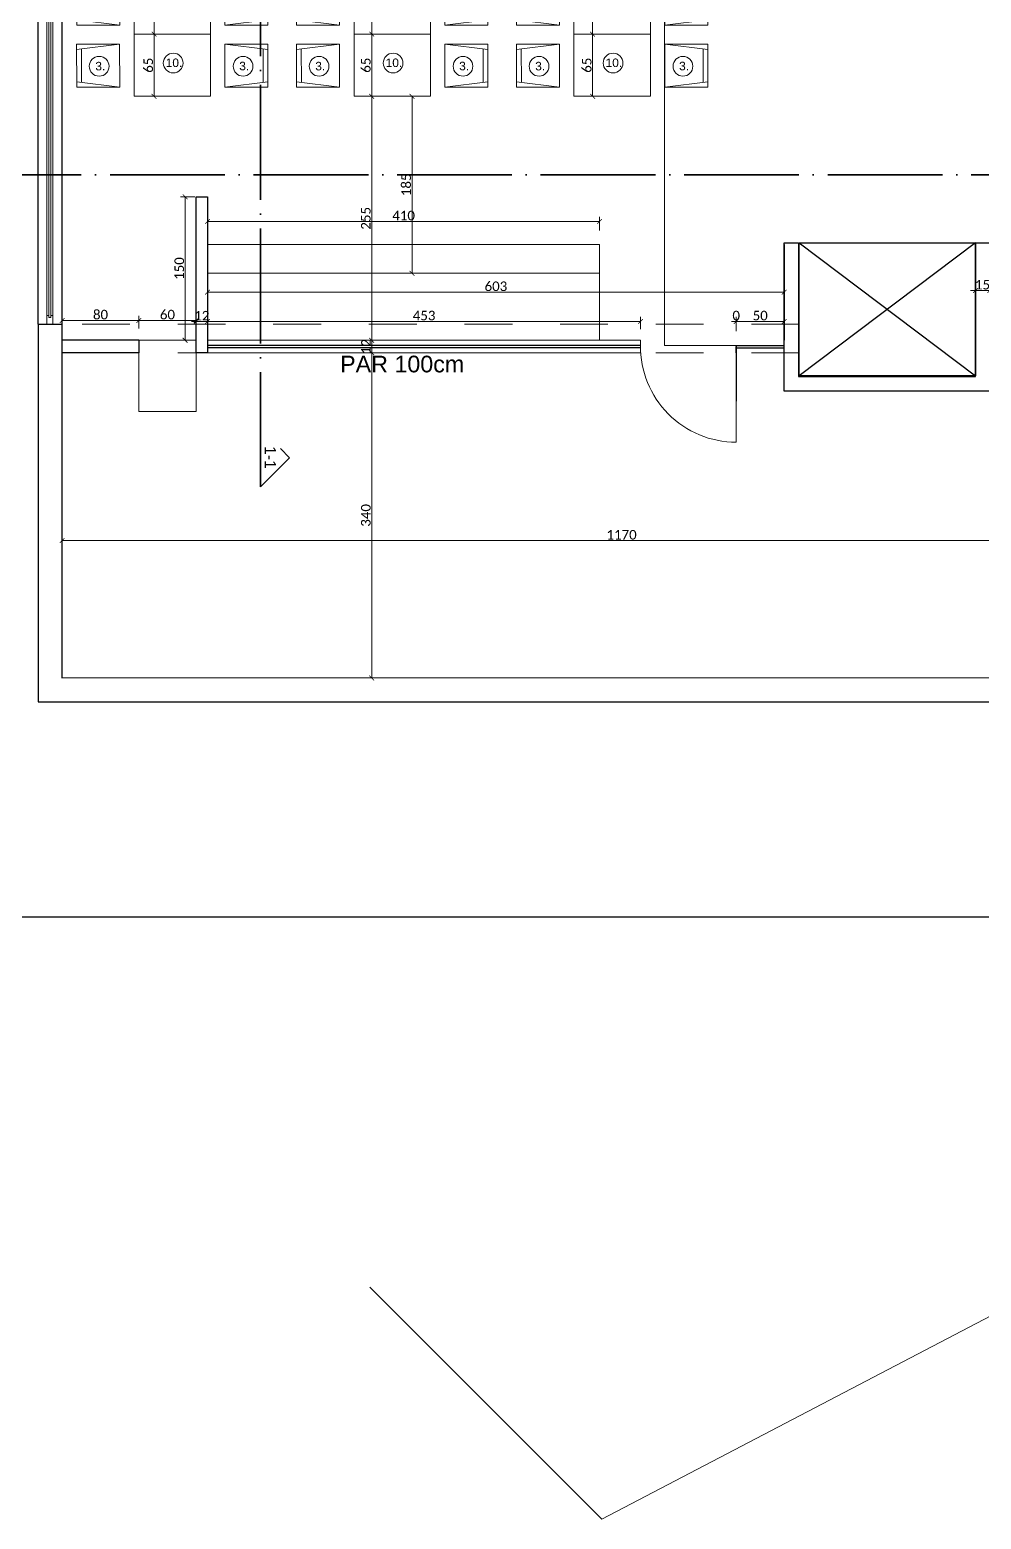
# Model space of a CAD drawing. Header units: centimetres. Extents: x -26724 to 60145, y -23645 to 6771.
# Drawn here: x -20024 to -19029, y -4154 to -2598 of the extents above; entities that cross this region are included whole.
import ezdxf

# ---------------------------------------------------------------- set-up
doc = ezdxf.new("R2010")
doc.units = ezdxf.units.CM
doc.linetypes.add('ACAD_ISO04W100', pattern=[30, 24, -3, 0, -3])
doc.linetypes.add('DALEKOVOD_VN', pattern=[5, 2.5, -2.5])
for name, color, linetype, lineweight in [('2.IZGLED', 7, 'Continuous', 13), ('4.KOTE', 88, 'Continuous', 15), ('namestaj', 8, 'Continuous', 9), ('namjestaj', 150, 'Continuous', 5), ('prozori', 140, 'Continuous', 13), ('zid', 7, 'Continuous', 40)]:
    doc.layers.add(name, color=color, linetype=linetype, lineweight=lineweight)
doc.layers.add('3.IZGLED 2', color=7, linetype='Continuous', lineweight=9, true_color=0x4a4a4a)
doc.layers.add('IZGLED 2', color=253, linetype='Continuous', lineweight=9, true_color=0x828282)
doc.layers.add('pozicije', color=7, linetype='Continuous')
doc.styles.add('0.15', font='arial.ttf', dxfattribs={"height": 0.15})
doc.styles.get("Standard").update_dxf_attribs({"font": 'calibri.ttf'})
doc.dimstyles.new('ja 1 50', dxfattribs={"dimtxt": 10, "dimasz": 5, "dimexe": 5, "dimexo": 5, "dimgap": 1, "dimtad": 1, "dimdec": 0, "dimtxsty": 'Standard', "dimblk": 'ARCHTICK', "dimcen": 2.5, "dimclrd": 256, "dimclrt": 7, "dimadec": 0, "dimazin": 0, "dimtfac": 1, "dimtdec": 0, "dimtix": 1, "dimtmove": 1, "dimatfit": 3, "dimldrblk": 'ARCHTICK', "dimfxl": 10, "dimfxlon": 1, "dimlwd": 0, "dimlwe": 9, "dimarcsym": 0})

# ---------------------------------------------------------------- blocks, each defined once
blk = doc.blocks.new('hzzzzzzz')
at = {"layer": 'namjestaj', "transparency": 33554687}
for p, q in [((620.5, 1677.1, 13.5), (626.1, 1722.1, 13.5)), ((620.5, 1722.1, 13.5), (620.5, 1677.1, 13.5)), ((665.5, 1722.1, 13.5), (620.5, 1722.1, 13.5)), ((620.5, 1722.1, 13.5), (620.5, 1722.1, 13.5)), ((660.5, 1717.1, 13.5), (625.5, 1717.1, 13.5)), ((659.9, 1722.1, 13.5), (665.5, 1677.1, 13.5)), ((665.5, 1677.1, 13.5), (665.5, 1722.1, 13.5)), ((620.5, 1677.1, 13.5), (665.5, 1677.1, 13.5)), ((609.9, 1582.1, 13.5), (609.9, 1662.1, 13.5)), ((609.9, 1662.1, 13.5), (674.9, 1662.1, 13.5)), ((674.9, 1662.1, 13.5), (674.9, 1582.1, 13.5)), ((674.9, 1582.1, 13.5), (609.9, 1582.1, 13.5)), ((609.9, 1582.1, 13.5), (609.9, 1582.1, 13.5)), ((620.5, 1567, 13.5), (665.5, 1567.1, 13.5)), ((620.5, 1567, 13.5), (626.1, 1522, 13.5)), ((620.5, 1522, 13.5), (620.5, 1567, 13.5)), ((659.9, 1522.1, 13.5), (665.5, 1567.1, 13.5)), ((665.5, 1567.1, 13.5), (665.5, 1522.1, 13.5)), ((660.5, 1527.1, 13.5), (625.5, 1527, 13.5)), ((665.5, 1522.1, 13.5), (620.5, 1522, 13.5)), ((620.5, 1522, 13.5), (620.5, 1522, 13.5))]:
    blk.add_line(p, q, dxfattribs=at)
blk = doc.blocks.new('_ArchTick')
at = {"color": 0, "linetype": 'ByBlock', "const_width": 0.15}
blk.add_lwpolyline([(-0.5, -0.5), (0.5, 0.5)], dxfattribs=at)
blk = doc.blocks.new('*D2570')
at = {"layer": '4.KOTE', "color": 0, "lineweight": 9, "transparency": 16777216}
for p, q in [((-19621.5, -2667.3), (-19629.2, -2667.3)), ((-19616.1, -2852.3), (-19629.2, -2852.3))]:
    blk.add_line(p, q, dxfattribs=at)
at = {"layer": '4.KOTE', "lineweight": 0, "transparency": 16777216}
blk.add_line((-19624.2, -2667.3), (-19624.2, -2852.3), dxfattribs=at)
at = {"layer": 'Defpoints', "color": 0, "transparency": 16777216}
for p in [(-19605, -2667.3, 40.5), (-19624.2, -2852.3), (-19605, -2852.3, 13.5)]:
    blk.add_point(p, dxfattribs=at)
at = {"layer": '4.KOTE', "lineweight": 0, "transparency": 16777216, "xscale": 5, "yscale": 5, "zscale": 5}
for p, rotation in [((-19624.2, -2667.3), 90), ((-19624.2, -2852.3), 270)]:
    blk.add_blockref('_ArchTick', p, dxfattribs=dict(at, rotation=rotation))
at = {"layer": '4.KOTE', "color": 7, "transparency": 16777216, "insert": (-19630.3, -2759.8), "char_height": 10, "attachment_point": 5, "rotation": 90}
blk.add_mtext('185', dxfattribs=at)
blk = doc.blocks.new('*D2571')
at = {"layer": '4.KOTE', "color": 0, "lineweight": 9, "transparency": 16777216}
for p, q in [((-19838, -2807.8), (-19838, -2793.1)), ((-19428, -2807.5), (-19428, -2793.1))]:
    blk.add_line(p, q, dxfattribs=at)
at = {"layer": '4.KOTE', "lineweight": 0, "transparency": 16777216}
blk.add_line((-19428, -2798.1), (-19838, -2798.1), dxfattribs=at)
at = {"layer": 'Defpoints', "color": 0, "transparency": 16777216}
for p in [(-19838, -2798.1), (-19428, -2837.3, 13.5), (-19838, -2853.8, 13.5)]:
    blk.add_point(p, dxfattribs=at)
at = {"layer": '4.KOTE', "lineweight": 0, "transparency": 16777216, "xscale": 5, "yscale": 5, "zscale": 5, "rotation": 180}
blk.add_blockref('_ArchTick', (-19838, -2798.1), dxfattribs=at)
at = {"layer": '4.KOTE', "lineweight": 0, "transparency": 16777216, "xscale": 5, "yscale": 5, "zscale": 5}
blk.add_blockref('_ArchTick', (-19428, -2798.1), dxfattribs=at)
at = {"layer": '4.KOTE', "color": 7, "transparency": 16777216, "insert": (-19633, -2792), "char_height": 10, "attachment_point": 5}
blk.add_mtext('410', dxfattribs=at)
blk = doc.blocks.new('*D2655')
at = {"layer": '4.KOTE', "color": 0, "lineweight": 9, "transparency": 16777216}
for p, q in [((-19838, -2881.6), (-19838, -2867)), ((-19235.1, -2881.6), (-19235.1, -2867))]:
    blk.add_line(p, q, dxfattribs=at)
at = {"layer": '4.KOTE', "lineweight": 0, "transparency": 16777216}
blk.add_line((-19838, -2872), (-19235.1, -2872), dxfattribs=at)
at = {"layer": 'Defpoints', "color": 0, "transparency": 16777216}
for p in [(-19235.1, -2872), (-19838, -2922.3, 13.5), (-19235.1, -2922.3, 13.5)]:
    blk.add_point(p, dxfattribs=at)
at = {"layer": '4.KOTE', "lineweight": 0, "transparency": 16777216, "xscale": 5, "yscale": 5, "zscale": 5, "rotation": 180}
blk.add_blockref('_ArchTick', (-19838, -2872), dxfattribs=at)
at = {"layer": '4.KOTE', "lineweight": 0, "transparency": 16777216, "xscale": 5, "yscale": 5, "zscale": 5}
blk.add_blockref('_ArchTick', (-19235.1, -2872), dxfattribs=at)
at = {"layer": '4.KOTE', "color": 7, "transparency": 16777216, "insert": (-19536.5, -2865.9), "char_height": 10, "attachment_point": 5}
blk.add_mtext('603', dxfattribs=at)
blk = doc.blocks.new('*D2656')
at = {"layer": '4.KOTE', "color": 0, "lineweight": 9, "transparency": 16777216}
for p, q in [((-19990, -2909.9), (-19990, -2896.6)), ((-19910, -2909.9), (-19910, -2896.6))]:
    blk.add_line(p, q, dxfattribs=at)
at = {"layer": '4.KOTE', "lineweight": 0, "transparency": 16777216}
blk.add_line((-19990, -2901.6), (-19910, -2901.6), dxfattribs=at)
at = {"layer": 'Defpoints', "color": 0, "transparency": 16777216}
for p in [(-19910, -2901.6), (-19990, -2922.3, 13.5), (-19910, -2922.3, 13.5)]:
    blk.add_point(p, dxfattribs=at)
at = {"layer": '4.KOTE', "lineweight": 0, "transparency": 16777216, "xscale": 5, "yscale": 5, "zscale": 5, "rotation": 180}
blk.add_blockref('_ArchTick', (-19990, -2901.6), dxfattribs=at)
at = {"layer": '4.KOTE', "lineweight": 0, "transparency": 16777216, "xscale": 5, "yscale": 5, "zscale": 5}
blk.add_blockref('_ArchTick', (-19910, -2901.6), dxfattribs=at)
at = {"layer": '4.KOTE', "color": 7, "transparency": 16777216, "insert": (-19950, -2895.5), "char_height": 10, "attachment_point": 5}
blk.add_mtext('80', dxfattribs=at)
blk = doc.blocks.new('*D2657')
at = {"layer": '4.KOTE', "color": 0, "lineweight": 9, "transparency": 16777216}
for p, q in [((-19910, -2909.9), (-19910, -2896.6)), ((-19850, -2909.9), (-19850, -2896.6))]:
    blk.add_line(p, q, dxfattribs=at)
at = {"layer": '4.KOTE', "lineweight": 0, "transparency": 16777216}
blk.add_line((-19910, -2901.6), (-19850, -2901.6), dxfattribs=at)
at = {"layer": 'Defpoints', "color": 0, "transparency": 16777216}
for p in [(-19850, -2901.6), (-19910, -2922.3, 13.5), (-19850, -2922.3, 13.5)]:
    blk.add_point(p, dxfattribs=at)
at = {"layer": '4.KOTE', "lineweight": 0, "transparency": 16777216, "xscale": 5, "yscale": 5, "zscale": 5, "rotation": 180}
blk.add_blockref('_ArchTick', (-19910, -2901.6), dxfattribs=at)
at = {"layer": '4.KOTE', "lineweight": 0, "transparency": 16777216, "xscale": 5, "yscale": 5, "zscale": 5}
blk.add_blockref('_ArchTick', (-19850, -2901.6), dxfattribs=at)
at = {"layer": '4.KOTE', "color": 7, "transparency": 16777216, "insert": (-19880, -2895.5), "char_height": 10, "attachment_point": 5}
blk.add_mtext('60', dxfattribs=at)
blk = doc.blocks.new('*D2658')
at = {"layer": '4.KOTE', "lineweight": 0, "transparency": 16777216}
for p, q in [((-19850, -2902.6), (-19855, -2902.6)), ((-19850, -2902.6), (-19838, -2902.6)), ((-19838, -2902.6), (-19833, -2902.6))]:
    blk.add_line(p, q, dxfattribs=at)
at = {"layer": '4.KOTE', "color": 0, "lineweight": 9, "transparency": 16777216}
for p, q in [((-19850, -2910.8), (-19850, -2897.6)), ((-19838, -2904.3), (-19838, -2907.6))]:
    blk.add_line(p, q, dxfattribs=at)
at = {"layer": 'Defpoints', "color": 0, "transparency": 16777216}
for p in [(-19838, -2902.6, 13.5), (-19838, -2902.6), (-19850, -2922.3, 13.5)]:
    blk.add_point(p, dxfattribs=at)
at = {"layer": '4.KOTE', "lineweight": 0, "transparency": 16777216, "xscale": 5, "yscale": 5, "zscale": 5}
blk.add_blockref('_ArchTick', (-19850, -2902.6), dxfattribs=at)
at = {"layer": '4.KOTE', "lineweight": 0, "transparency": 16777216, "xscale": 5, "yscale": 5, "zscale": 5, "rotation": 180}
blk.add_blockref('_ArchTick', (-19838, -2902.6), dxfattribs=at)
at = {"layer": '4.KOTE', "color": 7, "transparency": 16777216, "insert": (-19844, -2896.6), "char_height": 10, "attachment_point": 5}
blk.add_mtext('12', dxfattribs=at)
blk = doc.blocks.new('*D2659')
at = {"layer": '4.KOTE', "color": 0, "lineweight": 9, "transparency": 16777216}
for p, q in [((-19851.5, -2772.3), (-19866.5, -2772.3)), ((-19854.9, -2922.3), (-19866.5, -2922.3))]:
    blk.add_line(p, q, dxfattribs=at)
at = {"layer": '4.KOTE', "lineweight": 0, "transparency": 16777216}
blk.add_line((-19861.5, -2772.3), (-19861.5, -2922.3), dxfattribs=at)
at = {"layer": 'Defpoints', "color": 0, "transparency": 16777216}
for p in [(0, -2772.3, 13.5), (-19861.5, -2922.3), (-19850, -2922.3, 13.5)]:
    blk.add_point(p, dxfattribs=at)
at = {"layer": '4.KOTE', "lineweight": 0, "transparency": 16777216, "xscale": 5, "yscale": 5, "zscale": 5}
for p, rotation in [((-19861.5, -2772.3), 90), ((-19861.5, -2922.3), 270)]:
    blk.add_blockref('_ArchTick', p, dxfattribs=dict(at, rotation=rotation))
at = {"layer": '4.KOTE', "color": 7, "transparency": 16777216, "insert": (-19867.6, -2847.3), "char_height": 10, "attachment_point": 5, "rotation": 90}
blk.add_mtext('150', dxfattribs=at)
blk = doc.blocks.new('*D2660')
at = {"layer": '4.KOTE', "lineweight": 0, "transparency": 16777216}
blk.add_line((-19666.4, -2667.3), (-19666.4, -2922.3), dxfattribs=at)
at = {"layer": '4.KOTE', "color": 0, "lineweight": 9, "transparency": 16777216}
for p, q in [((-19665.2, -2667.3), (-19661.4, -2667.3)), ((-19668.9, -2922.3), (-19661.4, -2922.3))]:
    blk.add_line(p, q, dxfattribs=at)
at = {"layer": 'Defpoints', "color": 0, "transparency": 16777216}
for p in [(-19672, -2667.3, 40.5), (-19672, -2922.3, 13.5), (-19666.4, -2922.3)]:
    blk.add_point(p, dxfattribs=at)
at = {"layer": '4.KOTE', "lineweight": 0, "transparency": 16777216, "xscale": 5, "yscale": 5, "zscale": 5}
for p, rotation in [((-19666.4, -2667.3), 90), ((-19666.4, -2922.3), 270)]:
    blk.add_blockref('_ArchTick', p, dxfattribs=dict(at, rotation=rotation))
at = {"layer": '4.KOTE', "color": 7, "transparency": 16777216, "insert": (-19672.5, -2794.8), "char_height": 10, "attachment_point": 5, "rotation": 90}
blk.add_mtext('255', dxfattribs=at)
blk = doc.blocks.new('*D2661')
at = {"layer": '4.KOTE', "color": 0, "lineweight": 9, "transparency": 16777216}
for p, q in [((-19658.5, -2537.3), (-19671.4, -2537.3)), ((-19658.5, -2602.3), (-19671.4, -2602.3))]:
    blk.add_line(p, q, dxfattribs=at)
at = {"layer": '4.KOTE', "lineweight": 0, "transparency": 16777216}
blk.add_line((-19666.4, -2537.3), (-19666.4, -2602.3), dxfattribs=at)
at = {"layer": 'Defpoints', "color": 0, "transparency": 16777216}
for p in [(-19605, -2537.3, 40.5), (-19666.4, -2602.3), (-19605, -2602.3, 40.5)]:
    blk.add_point(p, dxfattribs=at)
at = {"layer": '4.KOTE', "lineweight": 0, "transparency": 16777216, "xscale": 5, "yscale": 5, "zscale": 5}
for p, rotation in [((-19666.4, -2537.3), 90), ((-19666.4, -2602.3), 270)]:
    blk.add_blockref('_ArchTick', p, dxfattribs=dict(at, rotation=rotation))
at = {"layer": '4.KOTE', "color": 7, "transparency": 16777216, "insert": (-19672.5, -2569.8), "char_height": 10, "attachment_point": 5, "rotation": 90}
blk.add_mtext('65', dxfattribs=at)
blk = doc.blocks.new('*D2662')
at = {"layer": '4.KOTE', "color": 0, "lineweight": 9, "transparency": 16777216}
for p, q in [((-19656.4, -2602.3), (-19671.4, -2602.3)), ((-19666.4, -2667.3), (-19671.4, -2667.3))]:
    blk.add_line(p, q, dxfattribs=at)
at = {"layer": '4.KOTE', "lineweight": 0, "transparency": 16777216}
blk.add_line((-19666.4, -2602.3), (-19666.4, -2667.3), dxfattribs=at)
at = {"layer": 'Defpoints', "color": 0, "transparency": 16777216}
for p in [(0, -2602.3, 40.5), (-19666.4, -2667.3), (-19666.4, -2667.3)]:
    blk.add_point(p, dxfattribs=at)
at = {"layer": '4.KOTE', "lineweight": 0, "transparency": 16777216, "xscale": 5, "yscale": 5, "zscale": 5}
for p, rotation in [((-19666.4, -2602.3), 90), ((-19666.4, -2667.3), 270)]:
    blk.add_blockref('_ArchTick', p, dxfattribs=dict(at, rotation=rotation))
at = {"layer": '4.KOTE', "color": 7, "transparency": 16777216, "insert": (-19672.5, -2634.8), "char_height": 10, "attachment_point": 5, "rotation": 90}
blk.add_mtext('65', dxfattribs=at)
blk = doc.blocks.new('*D2409')
at = {"layer": '4.KOTE', "color": 0, "lineweight": 9, "transparency": 16777216}
for p, q in [((-19427.6, -2537.3), (-19440.4, -2537.3)), ((-19427.6, -2602.3), (-19440.4, -2602.3))]:
    blk.add_line(p, q, dxfattribs=at)
at = {"layer": '4.KOTE', "lineweight": 0, "transparency": 16777216}
blk.add_line((-19435.4, -2537.3), (-19435.4, -2602.3), dxfattribs=at)
at = {"layer": 'Defpoints', "color": 0, "transparency": 16777216}
for p in [(-19374, -2537.3, 40.5), (-19435.4, -2602.3), (-19374, -2602.3, 40.5)]:
    blk.add_point(p, dxfattribs=at)
at = {"layer": '4.KOTE', "lineweight": 0, "transparency": 16777216, "xscale": 5, "yscale": 5, "zscale": 5}
for p, rotation in [((-19435.4, -2537.3), 90), ((-19435.4, -2602.3), 270)]:
    blk.add_blockref('_ArchTick', p, dxfattribs=dict(at, rotation=rotation))
at = {"layer": '4.KOTE', "color": 7, "transparency": 16777216, "insert": (-19441.5, -2569.8), "char_height": 10, "attachment_point": 5, "rotation": 90}
blk.add_mtext('65', dxfattribs=at)
blk = doc.blocks.new('*D2410')
at = {"layer": '4.KOTE', "color": 0, "lineweight": 9, "transparency": 16777216}
for p, q in [((-19427.6, -2602.3), (-19440.4, -2602.3)), ((-19435.4, -2667.3), (-19440.4, -2667.3))]:
    blk.add_line(p, q, dxfattribs=at)
at = {"layer": '4.KOTE', "lineweight": 0, "transparency": 16777216}
blk.add_line((-19435.4, -2602.3), (-19435.4, -2667.3), dxfattribs=at)
at = {"layer": 'Defpoints', "color": 0, "transparency": 16777216}
for p in [(-19374, -2602.3, 40.5), (-19435.4, -2667.3), (-19435.4, -2667.3)]:
    blk.add_point(p, dxfattribs=at)
at = {"layer": '4.KOTE', "lineweight": 0, "transparency": 16777216, "xscale": 5, "yscale": 5, "zscale": 5}
for p, rotation in [((-19435.4, -2602.3), 90), ((-19435.4, -2667.3), 270)]:
    blk.add_blockref('_ArchTick', p, dxfattribs=dict(at, rotation=rotation))
at = {"layer": '4.KOTE', "color": 7, "transparency": 16777216, "insert": (-19441.5, -2634.8), "char_height": 10, "attachment_point": 5, "rotation": 90}
blk.add_mtext('65', dxfattribs=at)
blk = doc.blocks.new('*D2411')
at = {"layer": '4.KOTE', "color": 0, "lineweight": 9, "transparency": 16777216}
for p, q in [((-19886.2, -2537.3), (-19899, -2537.3)), ((-19886.2, -2602.3), (-19899, -2602.3))]:
    blk.add_line(p, q, dxfattribs=at)
at = {"layer": '4.KOTE', "lineweight": 0, "transparency": 16777216}
blk.add_line((-19894, -2537.3), (-19894, -2602.3), dxfattribs=at)
at = {"layer": 'Defpoints', "color": 0, "transparency": 16777216}
for p in [(-19832.6, -2537.3, 40.5), (-19894, -2602.3), (-19832.6, -2602.3, 40.5)]:
    blk.add_point(p, dxfattribs=at)
at = {"layer": '4.KOTE', "lineweight": 0, "transparency": 16777216, "xscale": 5, "yscale": 5, "zscale": 5}
for p, rotation in [((-19894, -2537.3), 90), ((-19894, -2602.3), 270)]:
    blk.add_blockref('_ArchTick', p, dxfattribs=dict(at, rotation=rotation))
at = {"layer": '4.KOTE', "color": 7, "transparency": 16777216, "insert": (-19900.1, -2569.8), "char_height": 10, "attachment_point": 5, "rotation": 90}
blk.add_mtext('65', dxfattribs=at)
blk = doc.blocks.new('*D2412')
at = {"layer": '4.KOTE', "color": 0, "lineweight": 9, "transparency": 16777216}
for p, q in [((-19886.2, -2602.3), (-19899, -2602.3)), ((-19894, -2667.3), (-19899, -2667.3))]:
    blk.add_line(p, q, dxfattribs=at)
at = {"layer": '4.KOTE', "lineweight": 0, "transparency": 16777216}
blk.add_line((-19894, -2602.3), (-19894, -2667.3), dxfattribs=at)
at = {"layer": 'Defpoints', "color": 0, "transparency": 16777216}
for p in [(-19832.6, -2602.3, 40.5), (-19894, -2667.3), (-19894, -2667.3)]:
    blk.add_point(p, dxfattribs=at)
at = {"layer": '4.KOTE', "lineweight": 0, "transparency": 16777216, "xscale": 5, "yscale": 5, "zscale": 5}
for p, rotation in [((-19894, -2602.3), 90), ((-19894, -2667.3), 270)]:
    blk.add_blockref('_ArchTick', p, dxfattribs=dict(at, rotation=rotation))
at = {"layer": '4.KOTE', "color": 7, "transparency": 16777216, "insert": (-19900.1, -2634.8), "char_height": 10, "attachment_point": 5, "rotation": 90}
blk.add_mtext('65', dxfattribs=at)
blk = doc.blocks.new('*D2663')
at = {"layer": '4.KOTE', "color": 0, "lineweight": 9, "transparency": 16777216}
for p, q in [((-19676.3, -2922.3), (-19661.4, -2922.3)), ((-19676.3, -2935.3), (-19661.4, -2935.3))]:
    blk.add_line(p, q, dxfattribs=at)
at = {"layer": '4.KOTE', "lineweight": 0, "transparency": 16777216}
for p, q in [((-19666.4, -2922.3), (-19666.4, -2917.3)), ((-19666.4, -2922.3), (-19666.4, -2935.3)), ((-19666.4, -2935.3), (-19666.4, -2940.3))]:
    blk.add_line(p, q, dxfattribs=at)
at = {"layer": 'Defpoints', "color": 0, "transparency": 16777216}
for p in [(-19838, -2922.3, 13.5), (-19838, -2935.3, 13.5), (-19666.4, -2935.3)]:
    blk.add_point(p, dxfattribs=at)
at = {"layer": '4.KOTE', "lineweight": 0, "transparency": 16777216, "xscale": 5, "yscale": 5, "zscale": 5}
for p, rotation in [((-19666.4, -2922.3), 270), ((-19666.4, -2935.3), 90)]:
    blk.add_blockref('_ArchTick', p, dxfattribs=dict(at, rotation=rotation))
at = {"layer": '4.KOTE', "color": 7, "transparency": 16777216, "insert": (-19672.4, -2928.8), "char_height": 10, "attachment_point": 5, "rotation": 90}
blk.add_mtext('12', dxfattribs=at)
blk = doc.blocks.new('*D2664')
at = {"layer": '4.KOTE', "color": 0, "lineweight": 9, "transparency": 16777216}
for p, q in [((-19676.3, -2935.3), (-19661.4, -2935.3)), ((-19659.2, -3275.2), (-19671.4, -3275.2))]:
    blk.add_line(p, q, dxfattribs=at)
at = {"layer": '4.KOTE', "lineweight": 0, "transparency": 16777216}
blk.add_line((-19666.4, -2935.3), (-19666.4, -3275.2), dxfattribs=at)
at = {"layer": 'Defpoints', "color": 0, "transparency": 16777216}
for p in [(-19838, -2935.3, 13.5), (-19666.4, -3275.2), (-19652.8, -3275.2, 13.5)]:
    blk.add_point(p, dxfattribs=at)
at = {"layer": '4.KOTE', "lineweight": 0, "transparency": 16777216, "xscale": 5, "yscale": 5, "zscale": 5}
for p, rotation in [((-19666.4, -2935.3), 90), ((-19666.4, -3275.2), 270)]:
    blk.add_blockref('_ArchTick', p, dxfattribs=dict(at, rotation=rotation))
at = {"layer": '4.KOTE', "color": 7, "transparency": 16777216, "insert": (-19672.5, -3105.3), "char_height": 10, "attachment_point": 5, "rotation": 90}
blk.add_mtext('340', dxfattribs=at)
blk = doc.blocks.new('*D2665')
at = {"layer": '4.KOTE', "color": 0, "lineweight": 9, "transparency": 16777216}
for p, q in [((-19990.1, -3141.6), (-19990.1, -3126.7)), ((-18820.1, -3141.6), (-18820.1, -3126.7))]:
    blk.add_line(p, q, dxfattribs=at)
at = {"layer": '4.KOTE', "lineweight": 0, "transparency": 16777216}
blk.add_line((-19990.1, -3131.7), (-18820.1, -3131.7), dxfattribs=at)
at = {"layer": 'Defpoints', "color": 0, "transparency": 16777216}
for p in [(-18820.1, -3131.7), (-19990.1, -3275.2, 13.5), (-18820.1, -3275.2, 13.5)]:
    blk.add_point(p, dxfattribs=at)
at = {"layer": '4.KOTE', "lineweight": 0, "transparency": 16777216, "xscale": 5, "yscale": 5, "zscale": 5, "rotation": 180}
blk.add_blockref('_ArchTick', (-19990.1, -3131.7), dxfattribs=at)
at = {"layer": '4.KOTE', "lineweight": 0, "transparency": 16777216, "xscale": 5, "yscale": 5, "zscale": 5}
blk.add_blockref('_ArchTick', (-18820.1, -3131.7), dxfattribs=at)
at = {"layer": '4.KOTE', "color": 7, "transparency": 16777216, "insert": (-19405.1, -3125.6), "char_height": 10, "attachment_point": 5}
blk.add_mtext('1170', dxfattribs=at)
blk = doc.blocks.new('*D2677')
at = {"layer": '4.KOTE', "color": 0, "lineweight": 9, "transparency": 16777216}
for p, q in [((-19035.1, -2860.3), (-19035.1, -2875.3)), ((-19020.1, -2861.2), (-19020.1, -2875.3))]:
    blk.add_line(p, q, dxfattribs=at)
at = {"layer": '4.KOTE', "lineweight": 0, "transparency": 16777216}
for p, q in [((-19035.1, -2870.3), (-19040.1, -2870.3)), ((-19035.1, -2870.3), (-19020.1, -2870.3)), ((-19020.1, -2870.3), (-19015.1, -2870.3))]:
    blk.add_line(p, q, dxfattribs=at)
at = {"layer": 'Defpoints', "color": 0, "transparency": 16777216}
for p in [(-19035.1, -2839.7), (-19020.1, -2839.7, 13.5), (-19020.1, -2870.3)]:
    blk.add_point(p, dxfattribs=at)
at = {"layer": '4.KOTE', "lineweight": 0, "transparency": 16777216, "xscale": 5, "yscale": 5, "zscale": 5}
blk.add_blockref('_ArchTick', (-19035.1, -2870.3), dxfattribs=at)
at = {"layer": '4.KOTE', "lineweight": 0, "transparency": 16777216, "xscale": 5, "yscale": 5, "zscale": 5, "rotation": 180}
blk.add_blockref('_ArchTick', (-19020.1, -2870.3), dxfattribs=at)
at = {"layer": '4.KOTE', "color": 7, "transparency": 16777216, "insert": (-19027.6, -2864.2), "char_height": 10, "attachment_point": 5}
blk.add_mtext('15', dxfattribs=at)
blk = doc.blocks.new('*D2689')
at = {"layer": '4.KOTE', "color": 0, "lineweight": 9, "transparency": 16777216}
for p, q in [((-19838, -2906.5), (-19838, -2897.6)), ((-19385.2, -2910.8), (-19385.2, -2897.6))]:
    blk.add_line(p, q, dxfattribs=at)
at = {"layer": '4.KOTE', "lineweight": 0, "transparency": 16777216}
blk.add_line((-19838, -2902.6), (-19385.2, -2902.6), dxfattribs=at)
at = {"layer": 'Defpoints', "color": 0, "transparency": 16777216}
for p in [(-19838, -2909.9, 13.5), (-19385.2, -2902.6), (-19385.2, -2922.3, 13.5)]:
    blk.add_point(p, dxfattribs=at)
at = {"layer": '4.KOTE', "lineweight": 0, "transparency": 16777216, "xscale": 5, "yscale": 5, "zscale": 5, "rotation": 180}
blk.add_blockref('_ArchTick', (-19838, -2902.6), dxfattribs=at)
at = {"layer": '4.KOTE', "lineweight": 0, "transparency": 16777216, "xscale": 5, "yscale": 5, "zscale": 5}
blk.add_blockref('_ArchTick', (-19385.2, -2902.6), dxfattribs=at)
at = {"layer": '4.KOTE', "color": 7, "transparency": 16777216, "insert": (-19611.6, -2896.5), "char_height": 10, "attachment_point": 5}
blk.add_mtext('453', dxfattribs=at)
blk = doc.blocks.new('*D2690')
at = {"layer": '4.KOTE', "lineweight": 0, "transparency": 16777216}
for q in [(-19290.2, -2902.6), (-19280.2, -2902.6)]:
    blk.add_line((-19285.2, -2902.6), q, dxfattribs=at)
at = {"layer": '4.KOTE', "color": 0, "lineweight": 9, "transparency": 16777216}
for p in [(-19285.2, -2912.6), (-19285.2, -2911.5)]:
    blk.add_line(p, (-19285.2, -2897.6), dxfattribs=at)
at = {"layer": 'Defpoints', "color": 0, "transparency": 16777216}
for p in [(-19285.2, -2902.6), (-19285.2, -2922.3), (-19285.2, -2930.2, 13.5)]:
    blk.add_point(p, dxfattribs=at)
at = {"layer": '4.KOTE', "lineweight": 0, "transparency": 16777216, "xscale": 5, "yscale": 5, "zscale": 5}
blk.add_blockref('_ArchTick', (-19285.2, -2902.6), dxfattribs=at)
at = {"layer": '4.KOTE', "lineweight": 0, "transparency": 16777216, "xscale": 5, "yscale": 5, "zscale": 5, "rotation": 180}
blk.add_blockref('_ArchTick', (-19285.2, -2902.6), dxfattribs=at)
at = {"layer": '4.KOTE', "color": 7, "transparency": 16777216, "insert": (-19285.2, -2896.5), "char_height": 10, "attachment_point": 5}
blk.add_mtext('0', dxfattribs=at)
blk = doc.blocks.new('*D2691')
at = {"layer": '4.KOTE', "color": 0, "lineweight": 9, "transparency": 16777216}
for p, q in [((-19285.2, -2911.5), (-19285.2, -2897.6)), ((-19235.1, -2911.3), (-19235.1, -2897.6))]:
    blk.add_line(p, q, dxfattribs=at)
at = {"layer": '4.KOTE', "lineweight": 0, "transparency": 16777216}
blk.add_line((-19285.2, -2902.6), (-19235.1, -2902.6), dxfattribs=at)
at = {"layer": 'Defpoints', "color": 0, "transparency": 16777216}
for p in [(-19235.1, -2902.6), (-19285.2, -2930.2, 13.5), (-19235.1, -2927.7, 13.5)]:
    blk.add_point(p, dxfattribs=at)
at = {"layer": '4.KOTE', "lineweight": 0, "transparency": 16777216, "xscale": 5, "yscale": 5, "zscale": 5, "rotation": 180}
blk.add_blockref('_ArchTick', (-19285.2, -2902.6), dxfattribs=at)
at = {"layer": '4.KOTE', "lineweight": 0, "transparency": 16777216, "xscale": 5, "yscale": 5, "zscale": 5}
blk.add_blockref('_ArchTick', (-19235.1, -2902.6), dxfattribs=at)
at = {"layer": '4.KOTE', "color": 7, "transparency": 16777216, "insert": (-19260.1, -2896.5), "char_height": 10, "attachment_point": 5}
blk.add_mtext('50', dxfattribs=at)

msp = doc.modelspace()

# ---------------------------------------------------------------- linework, layer by layer
msp.add_lwpolyline([(-16727.6, -3525.1), (-21182.6, -3525.1), (-21182.6, -375.1), (-16727.6, -375.1), (-16727.6, -3525.1)])
at = {"layer": '2.IZGLED'}
for p, q in [((-19385.2, -2922.3, 13.5), (-19838, -2922.3, 13.5)), ((-19385.2, -2935.3, 13.5), (-19385.2, -2922.3, 13.5)), ((-19385.2, -2935.3, 13.5), (-19838, -2935.3, 13.5))]:
    msp.add_line(p, q, dxfattribs=at)
at = {"layer": '3.IZGLED 2', "color": 32, "linetype": 'DALEKOVOD_VN', "ltscale": 20, "true_color": 0xcd6928}
for p, q in [((-19219.3, -2905.3, 13.5), (-19990, -2905.3, 13.5)), ((-19219.3, -2935.3, 13.5), (-19990, -2935.3, 13.5))]:
    msp.add_line(p, q, dxfattribs=at)
at = {"layer": '3.IZGLED 2', "ltscale": 12, "elevation": 13.5}
msp.add_lwpolyline([(-18810.2, -2675.3), (-18955.2, -2675.3), (-18955.2, -2820.3), (-19035.2, -2820.3), (-19035.2, -2960.3), (-19220.2, -2960.3), (-19220.2, -2820.3), (-19235.2, -2820.3), (-19235.2, -2927.7), (-19360.2, -2927.7), (-19360.2, -1715.3), (-18810.2, -1715.3), (-18810.2, -2675.3)], dxfattribs=at)
at = {"layer": '4.KOTE'}
for p, q in [((-19425.8, -4154.5), (-18514.5, -3678.2)), ((-19668.2, -3912.1), (-19425.8, -4154.5))]:
    msp.add_line(p, q, dxfattribs=at)
at = {"layer": 'IZGLED 2', "color": 32, "linetype": 'ACAD_ISO04W100', "lineweight": 35, "ltscale": 5}
for p, q in [((-19782.6, -3075.6), (-19782.6, -1002)), ((-20090.1, -2749.2), (-18913.5, -2749.2))]:
    msp.add_line(p, q, dxfattribs=at)
at = {"layer": 'IZGLED 2', "lineweight": 25, "ltscale": 12}
for p, q in [((-20015.1, -2905.3, 13.5), (-20015.1, -2550.3, 13.5)), ((-19990, -2905.3, 13.5), (-19990, -2550.3, 13.5))]:
    msp.add_line(p, q, dxfattribs=at)
at = {"layer": 'IZGLED 2', "color": 32, "lineweight": 35}
for p in [(-19761.9, -3035.3), (-19782.6, -3075.6)]:
    msp.add_line(p, (-19752.2, -3045.1), dxfattribs=at)
at = {"layer": 'IZGLED 2', "elevation": 13.5}
msp.add_lwpolyline([(-19910, -2922.3), (-19850, -2922.3), (-19850, -2996.8), (-19910, -2996.8)], close=True, dxfattribs=at)
at = {"layer": 'namestaj'}
for centre in [(-19951.4, -2635.9, -27), (-19874, -2632.5, -40.5), (-19800.9, -2635.9, -27), (-19721.4, -2635.9, -13.5), (-19644, -2632.5, -27), (-19570.9, -2635.9, -13.5), (-19491.4, -2635.9), (-19414, -2632.5, -13.5), (-19340.9, -2635.9)]:
    msp.add_circle(centre, 10.3, dxfattribs=at)
at = {"layer": 'namjestaj', "lineweight": 25, "ltscale": 12}
for p, q in [((-19219.3, -2820.3), (-19035.1, -2959.3)), ((-19035.1, -2820.3), (-19219.3, -2959.3))]:
    msp.add_line(p, q, dxfattribs=at)
at = {"layer": 'namjestaj', "elevation": 13.5}
for points in [[(-19428, -2852.3), (-19428, -2822.3), (-19838, -2822.3), (-19838, -2852.3)], [(-19838, -2922.3), (-19428, -2922.3), (-19428, -2852.3), (-19838, -2852.3), (-19838, -2935.3)]]:
    msp.add_lwpolyline(points, dxfattribs=at)
at = {"layer": 'namjestaj', "lineweight": 25, "ltscale": 12}
msp.add_lwpolyline([(-19219.3, -2959.3), (-19219.3, -2820.3), (-19035.1, -2820.3), (-19035.1, -2959.3)], close=True, dxfattribs=at)
at = {"layer": 'prozori'}
for p, q in [((-20006, -2550.3, 13.5), (-20006, -2905.3, 13.5)), ((-20000, -2550.3, 13.5), (-20000, -2905.3, 13.5)), ((-20004, -2557.3, 13.5), (-20004, -2898.3, 13.5)), ((-20002, -2557.3, 13.5), (-20002, -2898.3, 13.5)), ((-20004, -2896.3, 13.5), (-20006, -2896.3, 13.5)), ((-20002, -2898.3, 13.5), (-20004, -2898.3, 13.5)), ((-20000, -2896.3, 13.5), (-20002, -2896.3, 13.5)), ((-19285.2, -2930.2, 13.5), (-19285.2, -2927.7, 13.5)), ((-19285.2, -3028.8), (-19285.2, -2928.8)), ((-19285.2, -3028.8), (-19285.2, -2928.8))]:
    msp.add_line(p, q, dxfattribs=at)
at = {"layer": 'prozori', "lineweight": 25, "ltscale": 12}
for p, q in [((-19385.2, -2927.7, 13.5), (-19838, -2927.7, 13.5)), ((-19385.2, -2930.2, 13.5), (-19838, -2930.2, 13.5)), ((-19285.2, -2927.7, 13.5), (-19235.1, -2927.7, 13.5)), ((-19285.2, -2935.3), (-19285.2, -2928.8)), ((-19285.2, -2928.8), (-19285.2, -2985.9)), ((-19285.2, -2930.2, 13.5), (-19235.1, -2930.2, 13.5))]:
    msp.add_line(p, q, dxfattribs=at)
at = {"layer": 'prozori'}
msp.add_arc((-19285.2, -2928.8), 100, 179.3726, 270, dxfattribs=at)
at = {"layer": 'zid', "lineweight": 30}
for p, q in [((-19235.1, -2822.3, 13.5), (-19235.1, -2820.3, 13.5)), ((-19235.1, -2820.3, 13.5), (-19220.1, -2820.3, 13.5)), ((-19235.1, -2975.3, 13.5), (-19235.1, -2822.3, 13.5)), ((-19235.1, -2822.3, 13.5), (-19235.1, -2922.3, 13.5)), ((-19220.1, -2820.3, 13.5), (-19220.1, -2960.3, 13.5)), ((-19035.1, -2960.3, 13.5), (-19035.1, -2820.3, 13.5)), ((-20015.1, -2905.3, 13.5), (-20015.1, -3300.3, 13.5)), ((-20015.1, -2905.3, 13.5), (-19990, -2905.3, 13.5)), ((-19990, -3275.3, 13.5), (-19990, -2905.3, 13.5)), ((-19910, -2922.3, 13.5), (-19990, -2922.3, 13.5)), ((-19838, -2935.3, 13.5), (-19850, -2935.3, 13.5)), ((-19220.1, -2960.3, 13.5), (-19035.1, -2960.3, 13.5)), ((-19020.1, -2975.3, 13.5), (-19235.1, -2975.3, 13.5)), ((-18820.1, -3275.3, 13.5), (-19990.1, -3275.2, 13.5)), ((-20015.1, -3300.3, 13.5), (-18805.1, -3300.3, 13.5))]:
    msp.add_line(p, q, dxfattribs=at)
at = {"layer": 'zid', "lineweight": 30, "elevation": 13.5}
for points in [[(-19035.1, -2820.3), (-18955.1, -2820.3), (-18955.1, -2675.3)], [(-19850, -2935.3), (-19850, -2772.3), (-19838, -2772.3), (-19838, -2935.3)], [(-19910, -2922.3), (-19910, -2935.3), (-19990, -2935.3)]]:
    msp.add_lwpolyline(points, dxfattribs=at)

# ---------------------------------------------------------------- block references
at = {"rotation": 270}
for p in [(-21497, -1927.4, 13.5), (-21267, -1927.4, 27), (-21037, -1927.4, 40.5), (-21497, -1992.4, 13.5), (-21267, -1992.4, 27), (-21037, -1992.4, 40.5)]:
    msp.add_blockref('hzzzzzzz', p, dxfattribs=at)

# ---------------------------------------------------------------- texts
at = {"layer": 'IZGLED 2', "color": 32, "style": '0.15'}
msp.add_text('1-1', height=11.79, rotation=270, dxfattribs=at).set_placement((-19778.3, -3032.9))
at = {"layer": 'pozicije', "style": '0.15'}
for s, p in [('10.', (-19881.8, -2636.7, -40.5)), ('10.', (-19651.8, -2636.7, -27)), ('10.', (-19421.8, -2636.7, -13.5)), ('3.', (-19955.4, -2640.2, -27)), ('3.', (-19804.9, -2640.1, -27)), ('3.', (-19725.4, -2640.2, -13.5)), ('3.', (-19574.9, -2640.1, -13.5)), ('3.', (-19495.4, -2640.2)), ('3.', (-19344.9, -2640.1))]:
    msp.add_text(s, height=8.93, dxfattribs=at).set_placement(p)
at = {"layer": 'pozicije', "color": 0, "insert": (-19699.4, -2938.4), "char_height": 17.41, "attachment_point": 1, "style": '0.15'}
msp.add_mtext_dynamic_manual_height_columns('PAR 100cm', width=290.645, gutter_width=750, heights=[45.9], dxfattribs=at)

# ---------------------------------------------------------------- dimensions: what is measured, and where the dimension line sits
at = {"layer": '4.KOTE'}
for base, p1, p2, picture, middle in [((-19894, -2602.3), (-19832.6, -2537.3, 40.5), (-19832.6, -2602.3, 40.5), '*D2411', (-19900.1, -2569.8)), ((-19666.4, -2602.3), (-19605, -2537.3, 40.5), (-19605, -2602.3, 40.5), '*D2661', (-19672.5, -2569.8)), ((-19435.4, -2602.3), (-19374, -2537.3, 40.5), (-19374, -2602.3, 40.5), '*D2409', (-19441.5, -2569.8)), ((-19894, -2667.3), (-19832.6, -2602.3, 40.5), (-19894, -2667.3), '*D2412', (-19900.1, -2634.8)), ((-19666.4, -2667.3), (0, -2602.3, 40.5), (-19666.4, -2667.3), '*D2662', (-19672.5, -2634.8)), ((-19435.4, -2667.3), (-19374, -2602.3, 40.5), (-19435.4, -2667.3), '*D2410', (-19441.5, -2634.8)), ((-19666.4, -2922.3), (-19672, -2667.3, 40.5), (-19672, -2922.3, 13.5), '*D2660', (-19672.5, -2794.8)), ((-19624.2, -2852.3), (-19605, -2667.3, 40.5), (-19605, -2852.3, 13.5), '*D2570', (-19630.3, -2759.8)), ((-19861.5, -2922.3), (0, -2772.3, 13.5), (-19850, -2922.3, 13.5), '*D2659', (-19867.6, -2847.3)), ((-19666.4, -3275.2), (-19838, -2935.3, 13.5), (-19652.8, -3275.2, 13.5), '*D2664', (-19672.5, -3105.3))]:
    dim = msp.add_linear_dim(base=base, p1=p1, p2=p2, angle=90, dimstyle='ja 1 50', dxfattribs=at)
    dim.commit()
    dim.dimension.update_dxf_attribs({"geometry": picture, "text_midpoint": middle})
for base, p1, p2, picture, middle in [((-19838, -2798.1), (-19428, -2837.3, 13.5), (-19838, -2853.8, 13.5), '*D2571', (-19633, -2792)), ((-19020.1, -2870.3), (-19035.1, -2839.7), (-19020.1, -2839.7, 13.5), '*D2677', (-19027.6, -2864.2)), ((-19235.1, -2872), (-19838, -2922.3, 13.5), (-19235.1, -2922.3, 13.5), '*D2655', (-19536.5, -2865.9)), ((-19910, -2901.6), (-19990, -2922.3, 13.5), (-19910, -2922.3, 13.5), '*D2656', (-19950, -2895.5)), ((-19850, -2901.6), (-19910, -2922.3, 13.5), (-19850, -2922.3, 13.5), '*D2657', (-19880, -2895.5)), ((-19838, -2902.6), (-19850, -2922.3, 13.5), (-19838, -2902.6, 13.5), '*D2658', (-19844, -2896.6)), ((-19385.2, -2902.6), (-19838, -2909.9, 13.5), (-19385.2, -2922.3, 13.5), '*D2689', (-19611.6, -2896.5)), ((-19285.17685, -2902.598967), (-19285.17685, -2922.2617055), (-19285.17685, -2930.1646859, 13.5), '*D2690', (-19285.17685, -2896.4758901)), ((-19235.1, -2902.6), (-19285.2, -2930.2, 13.5), (-19235.1, -2927.7, 13.5), '*D2691', (-19260.1, -2896.5)), ((-18820.1, -3131.7), (-19990.1, -3275.2, 13.5), (-18820.1, -3275.2, 13.5), '*D2665', (-19405.1, -3125.6))]:
    dim = msp.add_linear_dim(base=base, p1=p1, p2=p2, dimstyle='ja 1 50', dxfattribs=at)
    dim.commit()
    dim.dimension.update_dxf_attribs({"geometry": picture, "text_midpoint": middle})
dim = msp.add_linear_dim(base=(-19666.4, -2935.3), p1=(-19838, -2922.3, 13.5), p2=(-19838, -2935.3, 13.5), angle=90, text='12', dimstyle='ja 1 50', dxfattribs=at)
dim.commit()
dim.dimension.update_dxf_attribs({"geometry": '*D2663', "text_midpoint": (-19672.4, -2928.8)})

doc.saveas('drawing.dxf')
